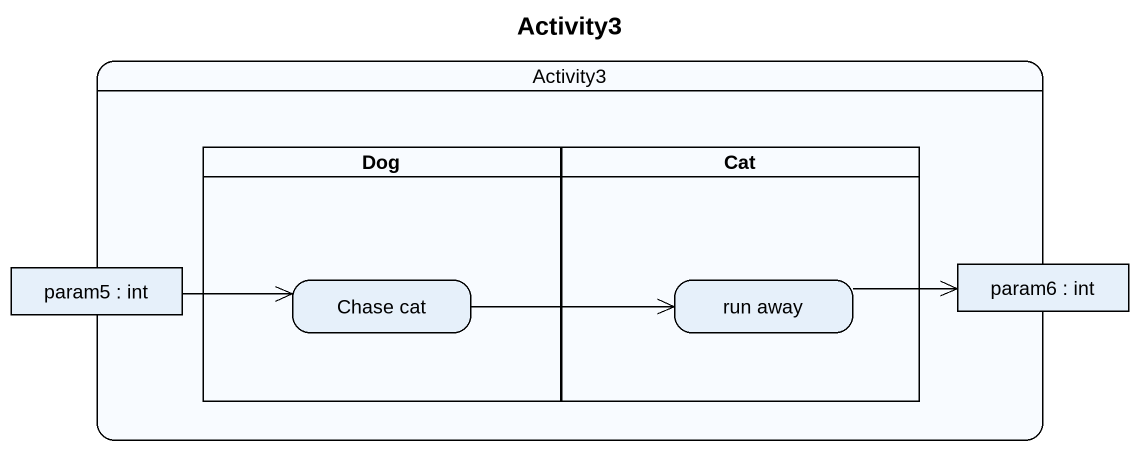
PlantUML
@startuml
title Activity3
hide empty description
state Activity3 {
  state Dog <<partition>> {
    state "Chase cat" as Chase_cat
  }
  state Cat <<partition>> {
    state "run away" as run_away
  }
  state "param5 : int" as param5 <<object>>
  state "param6 : int" as param6 <<object>>
}
param5 -right-> Chase_cat
Chase_cat -right-> run_away
run_away -right-> param6
@enduml
